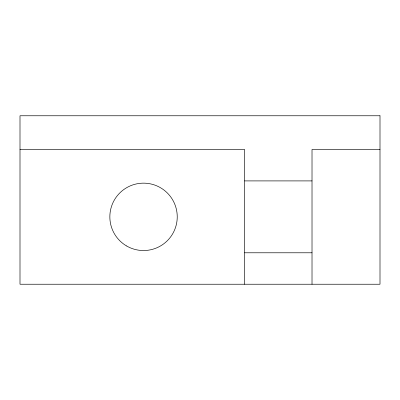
<?xml version="1.0" encoding="UTF-8"?>
<svg xmlns="http://www.w3.org/2000/svg" width="400" height="400" viewBox="0 0 400 400"><rect width="100%" height="100%" fill="white"/><g stroke="black" fill="none" stroke-linecap="round" stroke-linejoin="round"><path stroke-width="0.6" d="M20 149.46L244.625 149.46L244.625 284.235M380 149.46L312.015 149.46L312.015 284.235M244.625 180.905L312.015 180.905M244.625 252.785L312.015 252.785M380 115.765L20 115.765L20 284.235L380 284.235L380 115.765M126.585 245.96A33.695 33.695 0 0 0 177.24 216.98A33.695 33.695 0 0 0 126.81 187.6A33.695 33.695 0 0 0 126.585 245.96"/></g></svg>
